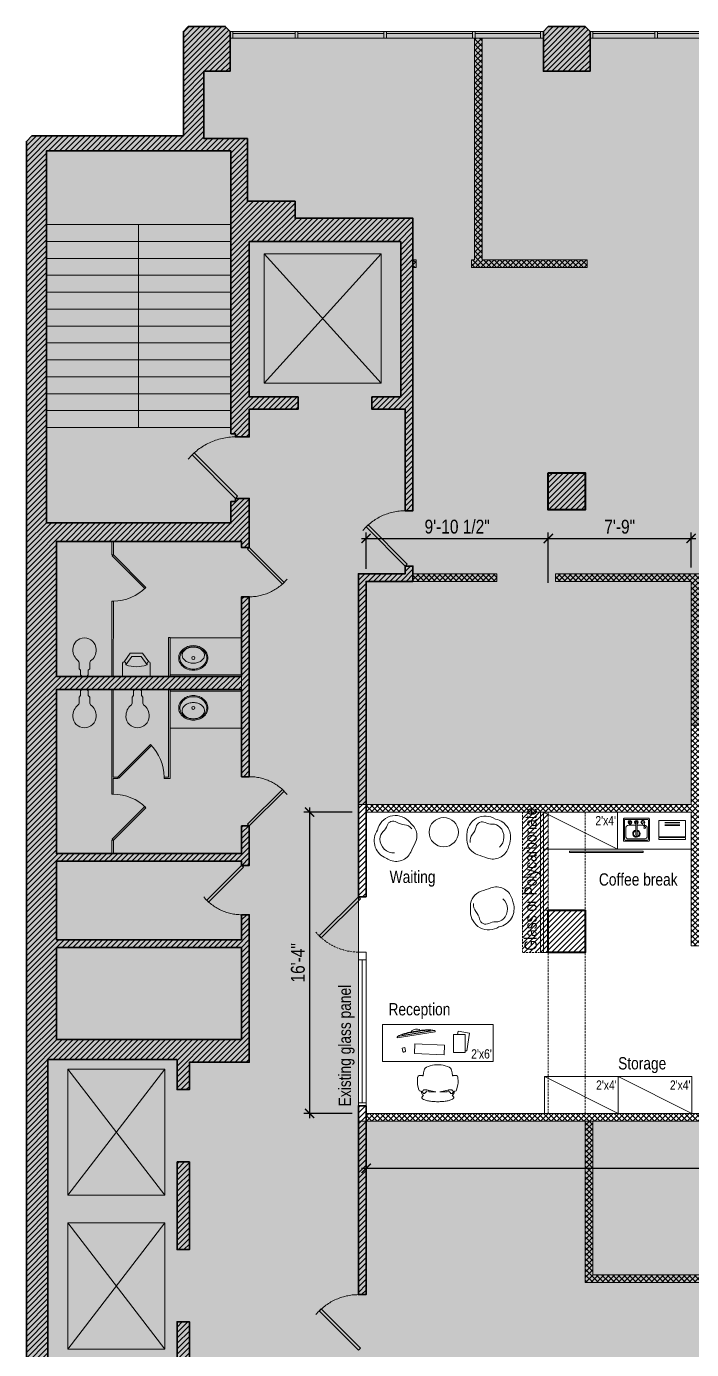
# Model space of a CAD drawing. Header units: inches. Extents: x 2034 to 6496, y 527 to 1995.
# Drawn here: x 2034 to 2467, y 1135 to 1995 of the extents above; entities that cross this region are included whole.
import ezdxf

# ---------------------------------------------------------------- set-up
doc = ezdxf.new("R2010")
doc.units = ezdxf.units.IN
doc.header["$LTSCALE"] = 5
doc.header["$MEASUREMENT"] = 0
doc.linetypes.add('HIDDEN', pattern=[0.375, 0.25, -0.125])
doc.layers.get('0').update_dxf_attribs({"linetype": 'CONTINUOUS', "lineweight": 5})
doc.layers.get('DEFPOINTS').update_dxf_attribs({"linetype": 'CONTINUOUS', "lineweight": 5})
for name, color, linetype, lineweight in [('Annotations', 8, 'CONTINUOUS', 5), ('Appliances', 140, 'CONTINUOUS', 9), ('Drywalls', 7, 'CONTINUOUS', 20), ('Framing', 142, 'CONTINUOUS', 13), ('Hatches', 8, 'CONTINUOUS', 5), ('Projections', 157, 'HIDDEN', 5), ('Structure', 7, 'CONTINUOUS', 40), ('Viewed', 156, 'CONTINUOUS', 9), ('Walls', 7, 'CONTINUOUS', 35)]:
    doc.layers.add(name, color=color, linetype=linetype, lineweight=lineweight)
doc.layers.add('Demolished', color=7, linetype='HIDDEN', lineweight=5, true_color=0xfa0000)
doc.layers.add('Zones', color=7, linetype='CONTINUOUS', lineweight=5, true_color=0xe3e3e3, transparency=0.7)
doc.styles.get("Standard").update_dxf_attribs({"font": 'arial.ttf', "width": 0.8})
doc.dimstyles.new('ARCH', dxfattribs={"dimscale": 96, "dimtxt": 0.09375, "dimasz": 0.0625, "dimexe": 0.04, "dimexo": 0.09375, "dimgap": 0.03125, "dimtad": 1, "dimdec": 5, "dimrnd": 0.0625, "dimzin": 3, "dimdsep": 46, "dimlunit": 4, "dimtxsty": 'Standard', "dimblk": 'OBLIQUE', "dimblk1": 'ARCHTICK', "dimblk2": 'ARCHTICK', "dimsah": 1, "dimcen": 0.03125, "dimdle": 0.03125, "dimclrd": 256, "dimclre": 256, "dimclrt": 256, "dimazin": 0, "dimtfac": 1, "dimtmove": 2, "dimatfit": 3, "dimldrblk": 'ARO14', "dimfxl": 0.3, "dimfxlon": 1, "dimfrac": 2, "dimarcsym": 0})

# ---------------------------------------------------------------- blocks, each defined once
blk = doc.blocks.new('DR1H45')
at = {"color": 0, "linetype": 'ByBlock', "lineweight": -2}
for p, q in [((-0.5, 0), (0.207, 0.707)), ((-0.465, -0.035), (0.242, 0.672)), ((0.207, 0.707), (0.242, 0.672)), ((-0.5, 0), (-0.465, -0.035))]:
    blk.add_line(p, q, dxfattribs=at)
at = {"layer": 'Projections'}
blk.add_arc((-0.5, 0), 1, 0, 50.1944, dxfattribs=at)
blk = doc.blocks.new('_ArchTick')
at = {"const_width": 0.15}
blk.add_lwpolyline([(-0.5, -0.5), (0.5, 0.5)], dxfattribs=at)
blk = doc.blocks.new('*D27')
at = {"layer": 'Annotations', "lineweight": -2, "transparency": 16777216}
for p, q in [((2252.44, 1662.41), (2376.94, 1662.41)), ((2255.44, 1642.61), (2255.44, 1666.25)), ((2373.94, 1633.61), (2373.94, 1666.25))]:
    blk.add_line(p, q, dxfattribs=at)
at = {"layer": 'DEFPOINTS', "color": 0, "transparency": 16777216}
for p in [(2373.94, 1662.41), (2255.44, 1633.61), (2373.94, 1484.41)]:
    blk.add_point(p, dxfattribs=at)
at = {"layer": 'Annotations', "lineweight": -2, "transparency": 16777216, "xscale": 6, "yscale": 6, "zscale": 6, "rotation": 180}
blk.add_blockref('_ArchTick', (2255.44, 1662.41), dxfattribs=at)
at = {"layer": 'Annotations', "lineweight": -2, "transparency": 16777216, "xscale": 6, "yscale": 6, "zscale": 6}
blk.add_blockref('_ArchTick', (2373.94, 1662.41), dxfattribs=at)
at = {"layer": 'Annotations', "transparency": 16777216, "insert": (2314.69, 1670.06), "char_height": 9, "attachment_point": 5}
blk.add_mtext('9\'-10 1/2"', dxfattribs=at)
blk = doc.blocks.new('_Oblique')
at = {"lineweight": -2}
blk.add_line((-0.5, -0.5), (0.5, 0.5), dxfattribs=at)
blk = doc.blocks.new('ARO14')
blk.add_line((0, 0), (-1.02, 0))
at = {"const_width": 0.0625}
blk.add_lwpolyline([(-0.77, 0.47), (0, 0), (-0.77, -0.47)], dxfattribs=at)
blk = doc.blocks.new('*D29')
at = {"layer": 'Annotations', "lineweight": -2, "transparency": 16777216}
for p, q in [((2246.44, 1484.41), (2214.82, 1484.41)), ((2218.66, 1487.41), (2218.66, 1285.41)), ((2246.44, 1288.41), (2214.82, 1288.41))]:
    blk.add_line(p, q, dxfattribs=at)
at = {"layer": 'DEFPOINTS', "color": 0, "transparency": 16777216}
for p in [(2255.44, 1484.41), (2218.66, 1288.41), (2255.44, 1288.41)]:
    blk.add_point(p, dxfattribs=at)
at = {"layer": 'Annotations', "lineweight": -2, "transparency": 16777216, "xscale": 6, "yscale": 6, "zscale": 6}
for p, rotation in [((2218.66, 1484.41), 90), ((2218.66, 1288.41), 270)]:
    blk.add_blockref('_ArchTick', p, dxfattribs=dict(at, rotation=rotation))
at = {"layer": 'Annotations', "transparency": 16777216, "insert": (2211.06, 1386.41), "char_height": 9, "attachment_point": 5, "rotation": 90}
blk.add_mtext('16\'-4"', dxfattribs=at)
blk = doc.blocks.new('*D34')
at = {"layer": 'Annotations', "lineweight": -2, "transparency": 16777216}
for p, q in [((2255.44, 1279.41), (2255.44, 1248.95)), ((2857.44, 1279.41), (2857.44, 1248.95)), ((2252.44, 1252.79), (2860.44, 1252.79))]:
    blk.add_line(p, q, dxfattribs=at)
at = {"layer": 'DEFPOINTS', "color": 0, "transparency": 16777216}
for p in [(2255.44, 1288.41), (2857.44, 1288.41), (2857.44, 1252.79)]:
    blk.add_point(p, dxfattribs=at)
at = {"layer": 'Annotations', "lineweight": -2, "transparency": 16777216, "xscale": 6, "yscale": 6, "zscale": 6, "rotation": 180}
blk.add_blockref('_ArchTick', (2255.44, 1252.79), dxfattribs=at)
at = {"layer": 'Annotations', "lineweight": -2, "transparency": 16777216, "xscale": 6, "yscale": 6, "zscale": 6}
blk.add_blockref('_ArchTick', (2857.44, 1252.79), dxfattribs=at)
at = {"layer": 'Annotations', "transparency": 16777216, "insert": (2564.5, 1260.39), "char_height": 9, "attachment_point": 5}
blk.add_mtext('50\'-2"', dxfattribs=at)
blk = doc.blocks.new('storage')
blk.add_line((0, 24), (48, 0))
blk.add_lwpolyline([(0, 0), (0, 24), (48, 24), (48, 0)], close=True)
at = {"layer": 'Annotations', "insert": (33.68, 21.49), "char_height": 6, "width": 60.9989, "attachment_point": 1}
blk.add_mtext("{2'x4'}", dxfattribs=at)
blk = doc.blocks.new('sink')
at = {"color": 0, "linetype": 'ByBlock', "lineweight": -2}
for p, q in [((-8, 0), (8, 0)), ((-8.5, -14.43), (-8.5, -0.5)), ((-7.75, -13.68), (-7.75, -1.25)), ((-7.25, -0.75), (7.25, -0.75)), ((-7, -11.43), (-7, -6.5)), ((-4.4, -4.5), (-0.35, -4.5)), ((-0.35, -2.56), (-0.35, -11.04)), ((0.4, -2.56), (0.4, -11.04)), ((0.4, -4.5), (5, -4.5)), ((3.78, -2.56), (3.78, -4.03)), ((3.78, -3.53), (4.65, -3.53)), ((3.78, -4.03), (4.65, -4.03)), ((3.95, -2.21), (3.95, -2.03)), ((3.95, -2.03), (4.48, -2.03)), ((4.4, -4.5), (4.53, -4.5)), ((4.48, -2.03), (4.48, -2.22)), ((4.65, -2.56), (4.65, -4.03)), ((7, -6.5), (7, -11.43)), ((7.75, -1.25), (7.75, -13.68)), ((8.5, -0.5), (8.5, -14.43)), ((8.01, -14.93), (-8.01, -14.93)), ((7.26, -14.18), (-7.26, -14.18)), ((5.01, -13.43), (-5.01, -13.43))]:
    blk.add_line(p, q, dxfattribs=at)
blk.add_circle((-5.41, -6.13), 0.562, dxfattribs=at)
for centre, radius, start, end in [((-8, -0.5), 0.5, 90, 180), ((-7.25, -1.25), 0.5, 90, 180), ((-5, -6.5), 2, 95.60748, 180), ((-6.66, -4.63), 1.44, 318, 357), ((-4.16, -2.56), 1.25, 274.04912, 180), ((-4.16, -2.56), 1.25, 180, 229.30036), ((-4.16, -2.56), 0.875, 285.19141, 180), ((-4.16, -2.56), 0.875, 180, 218.23153), ((-3.53, -5.75), 1.44, 144, 183), ((-9.66, -1.63), 6, 332, 349), ((0.03, -10), 2.38, 99.08469, 180), ((0.03, -10), 2.38, 180, 80.91525), ((0.03, -10), 1.88, 101.53692, 180), ((0.03, -10), 1.88, 180, 78.463), ((0.03, -2.56), 1.19, 289, 180), ((0.03, -2.56), 1.19, 180, 252), ((0.03, -2.56), 0.562, 0, 180), ((0.03, -2.56), 0.562, 180, 229), ((0.03, -2.56), 0.562, 180, 180.0000027777752), ((0.03, -2.56), 0.375, 0, 180), ((0.03, -2.56), 0.375, 180, 180.0000027777867), ((0.03, -2.56), 0.562, 312, 0), ((4.22, -2.56), 1.19, 291.61896, 180), ((4.22, -2.56), 1.19, 180, 248.38179), ((4.22, -2.56), 0.688, 309.52143, 180), ((4.22, -2.56), 0.688, 180, 230.47887), ((4.22, -2.56), 0.438, 126.7879, 180.13712), ((4.22, -2.56), 0.438, 0.00302, 52.51326), ((5, -6.5), 2, 0, 90), ((7.25, -1.25), 0.5, 0, 90), ((8, -0.5), 0.5, 0, 90), ((-8, -14.43), 0.5, 180, 270), ((-7.25, -13.68), 0.5, 180, 270), ((-5, -11.43), 2, 180, 270.41435), ((0.03, -10.25), 0.875, 244.62323, 295.37592), ((5, -11.43), 2, 270.41435, 0), ((7.25, -13.68), 0.5, 270, 0), ((8, -14.43), 0.5, 270, 0)]:
    blk.add_arc(centre, radius, start, end, dxfattribs=at)
for centre, major_axis, ratio, start_param, end_param in [((0.83, -5.83), (0, -7.24), 0.84608, 4.223697, 4.555309), ((-11.05, -1.55), (7.58, 0), 0.813102, -0.575959, -0.488692)]:
    blk.add_ellipse(centre, major_axis=major_axis, ratio=ratio, start_param=start_param, end_param=end_param, dxfattribs=at)
blk = doc.blocks.new('herman miller')
at = {"color": 0, "linetype": 'ByBlock', "lineweight": -2}
for p, q in [((2066, 3309), (2035, 3333)), ((2071, 3322), (2066, 3309)), ((2101, 3339), (2071, 3322)), ((2090, 3296), (2092, 3309)), ((2092, 3289), (2090, 3296)), ((2092, 3309), (2113, 3327)), ((2111, 3275), (2092, 3289)), ((2113, 3343), (2101, 3339)), ((2129, 3346), (2113, 3343)), ((2113, 3327), (2129, 3329)), ((2130, 3358), (2129, 3346)), ((2242, 3404), (2149, 3382)), ((2154, 3304), (2151, 3291)), ((2151, 3291), (2151, 3288)), ((2151, 3288), (2154, 3267)), ((2363, 3404), (2285, 3408)), ((2433, 3309), (2384, 3314)), ((2387, 3326), (2387, 3379)), ((2475, 3300), (2433, 3309)), ((2493, 3293), (2475, 3300)), ((2510, 3279), (2493, 3293)), ((2526, 3257), (2510, 3279)), ((2120, 3264), (2111, 3275)), ((2121, 3251), (2120, 3264)), ((2155, 3248), (2121, 3251)), ((2121, 3223), (2147, 3224)), ((2122, 3104), (2121, 3223)), ((2129, 3157), (2122, 3104)), ((2130, 3166), (2129, 3157)), ((2147, 3224), (2130, 3166)), ((2154, 3267), (2155, 3254)), ((2155, 3254), (2155, 3248)), ((2540, 3229), (2526, 3257)), ((2551, 3195), (2540, 3229)), ((2560, 3157), (2551, 3195)), ((2564, 3125), (2560, 3157)), ((2090, 2846), (2092, 2853)), ((2092, 2833), (2090, 2846)), ((2092, 2853), (2111, 2868)), ((2111, 2868), (2120, 2878)), ((2120, 2878), (2121, 2891)), ((2121, 2920), (2122, 3038)), ((2147, 2918), (2121, 2920)), ((2121, 2891), (2155, 2895)), ((2122, 3038), (2129, 2985)), ((2129, 2985), (2130, 2976)), ((2130, 2976), (2147, 2918)), ((2154, 2875), (2151, 2854)), ((2151, 2854), (2151, 2851)), ((2151, 2851), (2154, 2838)), ((2155, 2888), (2154, 2875)), ((2155, 2895), (2155, 2888)), ((2433, 2833), (2475, 2843)), ((2475, 2843), (2493, 2849)), ((2493, 2849), (2510, 2863)), ((2510, 2863), (2526, 2885)), ((2526, 2885), (2540, 2913)), ((2540, 2913), (2551, 2947)), ((2551, 2947), (2560, 2985)), ((2560, 2985), (2564, 3017)), ((2035, 2810), (2066, 2833)), ((2066, 2833), (2071, 2820)), ((2071, 2820), (2101, 2803)), ((2113, 2816), (2092, 2833)), ((2101, 2803), (2113, 2800)), ((2129, 2813), (2113, 2816)), ((2113, 2800), (2129, 2796)), ((2129, 2796), (2130, 2784)), ((2149, 2760), (2242, 2738)), ((2285, 2734), (2363, 2738)), ((2384, 2828), (2433, 2833)), ((2387, 2764), (2387, 2816))]:
    blk.add_line(p, q, dxfattribs=at)
for centre, radius, start, end in [((2028, 3323), 11.4, 52.4809, 89.3775), ((2154, 3330), 25.4, 181.636, 262.725), ((2155, 3357), 25.4, 103.3925, 178.698), ((2154, 3330), 25.4, 262.725, 269.798), ((2277, 3256), 152, 87.0643, 103.3925), ((2362, 3379), 25.4, 0, 87.0643), ((2362, 3326), 25.4, 332.4862, 0), ((2135, 3071), 432, 352.8004, 7.1996), ((2028, 2819), 11.4, 270.6225, 307.5191), ((2154, 2812), 25.4, 97.275, 178.364), ((2155, 2785), 25.4, 181.302, 256.6075), ((2154, 2812), 25.4, 90.202, 97.275), ((2277, 2886), 152, 256.6075, 272.9357), ((2362, 2764), 25.4, 272.9357, 0), ((2362, 2816), 25.4, 0, 27.5138)]:
    blk.add_arc(centre, radius, start, end, dxfattribs=at)
blk.add_open_spline([(2028, 3335), (2025, 3335), (2017, 3333), (2006, 3323), (1996, 3307), (1986, 3285), (1977, 3258), (1970, 3227), (1964, 3191), (1958, 3140), (1956, 3085), (1957, 3030), (1961, 2976), (1969, 2913), (1986, 2854), (2002, 2822), (2017, 2810), (2025, 2807), (2028, 2807)], degree=3, knots=[0, 0, 0, 0, 0.05, 0.1, 0.15, 0.2, 0.25, 0.3, 0.35, 0.4, 0.5, 0.55, 0.6, 0.7, 0.8, 0.9, 0.95, 1, 1, 1, 1], dxfattribs=at)
blk = doc.blocks.new('monitor')
at = {"color": 0, "linetype": 'ByBlock', "lineweight": -2}
for p, q in [((-12.52, 0.6), (-12.52, 0)), ((-12.52, 0.6), (-12.52, 0)), ((-12.22, 0.6), (-12.52, 0.6)), ((-12.52, 0), (12.52, 0)), ((-12.22, 0.95), (12.22, 0.95)), ((-12.22, 0.95), (-12.22, 0.6)), ((-9.24, 1.1), (-9.24, 1.45)), ((-9.24, 1.1), (-9.24, 1.45)), ((-9.24, 1.1), (9.24, 1.1)), ((-2.68, 3.17), (-2.68, 2.38)), ((-2.68, 2.38), (2.68, 2.38)), ((-2.68, 2.09), (2.68, 2.09)), ((2.68, 3.17), (2.68, 2.38)), ((9.24, 1.1), (9.24, 1.45)), ((12.22, 0.95), (12.22, 0.6)), ((12.22, 0.6), (12.52, 0.6)), ((12.52, 0.6), (12.52, 0))]:
    blk.add_line(p, q, dxfattribs=at)
for centre, radius, start, end in [((-3.23, -26.48), 28.87, 88.91811, 108.14343), ((-3.23, -26.48), 28.58, 88.91811, 102.14321), ((0, -3.88), 7.54, 69.17042, 110.82958), ((3.23, -26.48), 28.87, 71.85657, 91.08189), ((3.23, -26.48), 28.58, 77.85679, 91.08189)]:
    blk.add_arc(centre, radius, start, end, dxfattribs=at)
blk = doc.blocks.new('office single')
at = {"color": 0, "linetype": 'ByBlock', "lineweight": -2}
for points in [[(0, 0), (0, 24), (72, 24), (72, 0)], [(53.78, 18.15), (46.2, 18.15), (46.2, 6.36), (53.78, 6.36)]]:
    blk.add_lwpolyline(points, close=True, dxfattribs=at)
at = {"color": 0, "linetype": 'ByBlock', "lineweight": -2, "flags": 128}
blk.add_lwpolyline([(13.22, 17.48), (12.78, 15.28), (14.43, 14.94), (14.87, 17.14, 0.414214), (14.51, 17.68), (13.76, 17.84, 0.414214)], format="xyb", close=True, dxfattribs=at)
blk.add_lwpolyline([(40.04, 19.76), (40.33, 13.32), (20.99, 12.46), (20.71, 18.9)], close=True, dxfattribs=at)
at = {"color": 0, "linetype": 'ByBlock', "lineweight": -2}
blk.add_lwpolyline([(48.86, 6.36), (49.2, 4.3), (56.68, 5.55), (54.75, 17.17), (53.78, 17.01)], dxfattribs=at)
at = {"color": 0, "linetype": 'ByBlock', "lineweight": -2, "xscale": 0.03937007874015748, "yscale": 0.03937007874015748, "zscale": 0.03937007874015748, "rotation": 270}
blk.add_blockref('herman miller', (-84.95, 127.19), dxfattribs=at)
at = {"color": 0, "linetype": 'ByBlock', "lineweight": -2, "rotation": 170.8111639226411}
blk.add_blockref('monitor', (21.97, 6.69), dxfattribs=at)
at = {"layer": 'Annotations', "extrusion": (0, 0, -1), "insert": (57.7, 16.07), "char_height": 6, "width": 60.9989, "attachment_point": 1, "text_direction": (1, 0, 0)}
blk.add_mtext("{2'x6'}", dxfattribs=at)
blk = doc.blocks.new('opouf')
at = {"color": 0, "linetype": 'ByBlock', "lineweight": -2}
for points in [[(-13.24, -1.97), (-13.24, 1.53, -0.325424), (-6.17, 11.24, 0.010362), (0.08, 13.4, -0.41691), (13.58, 7.11, -0.030344), (14.6, 3.6, -0.031623)], [(7.88, 6.37, -0.425867), (8.26, -6.77, -0.211513), (3.29, -8.74, 0.12818), (-1.32, -9.74, -0.489828), (-7.23, -6.96, 0.118833), (-9.63, -2.06, -0.210657), (-11.12, 3.18)]]:
    blk.add_lwpolyline(points, format="xyb", dxfattribs=at)
for centre, start, end in [((3.26, -0.16), 279.99557, 18.33691), ((-1.28, -1.97), 180, 303.60725)]:
    blk.add_arc(centre, 11.95, start, end, dxfattribs=at)
blk = doc.blocks.new('*D52')
at = {"layer": 'Annotations', "lineweight": -2, "transparency": 16777216}
for p, q in [((2370.94, 1662.41), (2469.94, 1662.41)), ((2373.94, 1633.61), (2373.94, 1666.25)), ((2466.94, 1643.46), (2466.94, 1666.25))]:
    blk.add_line(p, q, dxfattribs=at)
at = {"layer": 'DEFPOINTS', "color": 0, "transparency": 16777216}
for p in [(2466.94, 1662.41), (2466.94, 1634.46), (2373.94, 1484.41)]:
    blk.add_point(p, dxfattribs=at)
at = {"layer": 'Annotations', "lineweight": -2, "transparency": 16777216, "xscale": 6, "yscale": 6, "zscale": 6, "rotation": 180}
blk.add_blockref('_ArchTick', (2373.94, 1662.41), dxfattribs=at)
at = {"layer": 'Annotations', "lineweight": -2, "transparency": 16777216, "xscale": 6, "yscale": 6, "zscale": 6}
blk.add_blockref('_ArchTick', (2466.94, 1662.41), dxfattribs=at)
at = {"layer": 'Annotations', "transparency": 16777216, "insert": (2420.44, 1670), "char_height": 9, "attachment_point": 5}
blk.add_mtext('7\'-9"', dxfattribs=at)

msp = doc.modelspace()

# ---------------------------------------------------------------- hatches: boundary and pattern name
at = {"layer": 'Demolished'}
h = msp.add_hatch(dxfattribs=at)
h.set_pattern_fill('ANSI31', color=256, scale=20, style=0)
h.paths.add_polyline_path([(2373.943411, 1393.100537), (2373.943411, 1484.407518), (2357.156641, 1484.407518), (2357.156641, 1393.100537)])
at = {"layer": 'Hatches'}
h = msp.add_hatch(dxfattribs=at)
h.set_pattern_fill('ANSI31', color=256, scale=20, style=0)
h.paths.add_polyline_path([(2051.443411, 776.975537), (2051.443411, 847.100537), (2069.76143, 847.100537), (2069.76143, 872.964498), (2179.443411, 872.964498), (2179.443411, 1026.714498), (2209.943411, 1026.714498), (2209.943411, 1031.714498), (2179.443411, 1031.714498), (2179.443411, 1068.964498), (2170.443411, 1068.964498), (2170.443411, 1066.964498), (2167.443411, 1066.964498), (2167.443411, 886.214498), (2047.443411, 886.214498), (2047.443411, 1117.214498), (2167.443411, 1117.214498), (2167.443411, 1110.964498), (2170.443411, 1110.964498), (2170.443411, 1108.964498), (2179.443411, 1108.964498), (2179.443411, 1126.464498), (2140.443411, 1126.464498), (2140.443411, 1152.964498), (2132.443411, 1152.964498), (2132.443411, 1128.964498), (2048.443411, 1128.964498), (2048.443411, 1323.464498), (2132.443411, 1323.464498), (2132.443411, 1303.964498), (2140.443411, 1303.964498), (2140.443411, 1321.714498), (2179.443411, 1321.714498), (2179.443411, 1417.714498), (2174.443411, 1417.714498), (2174.443411, 1401.464498), (2053.943411, 1401.464498), (2053.943411, 1452.464498), (2174.443411, 1452.464498), (2174.443411, 1449.714498), (2179.443411, 1449.714498), (2179.443411, 1475.464498), (2174.443411, 1475.464498), (2174.443411, 1457.464498), (2053.943411, 1457.464498), (2053.943411, 1564.214498), (2174.443411, 1564.214498), (2174.443411, 1507.464498), (2179.443411, 1507.464498), (2179.443411, 1624.464498), (2174.443411, 1624.464498), (2174.443411, 1572.714498), (2053.943411, 1572.714498), (2053.943411, 1660.464498), (2174.443411, 1660.464498), (2174.443411, 1656.464498), (2179.443411, 1656.464498), (2179.443411, 1688.464498), (2170.443411, 1688.464498), (2170.443411, 1686.464498), (2167.443411, 1686.464498), (2167.443411, 1672.464498), (2047.443411, 1672.464498), (2047.443411, 1914.464498), (2167.443411, 1914.464498), (2167.443411, 1730.464498), (2170.443411, 1730.464498), (2170.443411, 1728.464498), (2179.443411, 1728.464498), (2179.443411, 1746.464498), (2211.193411, 1746.464498), (2211.193411, 1754.464498), (2179.443411, 1754.464498), (2179.443411, 1855.464498), (2277.943411, 1855.464498), (2277.943411, 1754.464498), (2259.193411, 1754.464498), (2259.193411, 1746.464498), (2280.943411, 1746.464498), (2280.943411, 1680.464498), (2285.943411, 1680.464498), (2285.943411, 1746.464498), (2285.943411, 1870.714498), (2209.193411, 1870.714498), (2209.193411, 1881.714498), (2178.193411, 1881.714498), (2178.193411, 1922.464498), (2149.943411, 1922.464498), (2149.943411, 1966.214498), (2166.943411, 1966.214498), (2166.943411, 1992.214498), (2163.76143, 1995.396479), (2139.76143, 1995.396479), (2136.57945, 1992.214498), (2136.57945, 1924.214498), (2037.975896, 1924.214498), (2034.440363, 1920.678964), (2034.440363, 600.701042), (2037.622343, 597.519062), (2061.622343, 597.519062), (2064.804324, 600.701042), (2064.804324, 634.304596), (2051.443411, 634.304596), (2051.443411, 771.975537)])
h.paths.add_polyline_path([(2053.943411, 1396.464498), (2174.443411, 1396.464498), (2174.443411, 1336.464498), (2053.943411, 1336.464498)], flags=16)
h = msp.add_hatch(dxfattribs=at)
h.set_pattern_fill('ANSI31', color=256, scale=20, style=0)
h.paths.add_polyline_path([(2373.943411, 1995.396479), (2370.76143, 1992.214498), (2370.76143, 1966.214498), (2401.125391, 1966.214498), (2401.125391, 1992.214498), (2397.943411, 1995.396479)])
h = msp.add_hatch(dxfattribs=at)
h.set_pattern_fill('ANSI37', color=256, scale=20, style=0)
h.paths.add_polyline_path([(2330.943411, 1987.714498), (2330.943411, 1843.714498), (2399.23294, 1843.714498), (2399.23294, 1838.714498), (2323.943411, 1838.714498), (2323.943411, 1843.714498), (2325.943411, 1843.714498), (2325.943411, 1987.714498)])
h = msp.add_hatch(dxfattribs=at)
h.set_pattern_fill('ANSI37', color=256, scale=20, style=0)
h.paths.add_polyline_path([(2285.943411, 1843.714498), (2287.943411, 1843.714498), (2287.943411, 1838.714498), (2285.943411, 1838.714498)])
h = msp.add_hatch(dxfattribs=at)
h.set_pattern_fill('ANSI37', color=256, scale=20, style=0)
h.paths.add_polyline_path([(2629.943411, 1681.100537), (2629.943411, 1633.907518), (2707.943411, 1633.907518), (2707.943411, 1704.254028), (2711.943411, 1704.254028), (2711.943411, 1633.907518), (2857.443411, 1633.907518), (2857.443411, 1628.907518), (2629.943411, 1628.907518), (2629.943411, 1535.907518), (2558.937891, 1535.907518), (2471.943411, 1535.907518), (2471.943411, 1402.407518), (2475.943411, 1402.407518), (2475.943411, 1397.407518), (2466.943411, 1397.407518), (2466.943411, 1484.407518), (2255.443411, 1484.407518), (2255.443411, 1489.407518), (2466.943411, 1489.407518), (2466.943411, 1634.464498), (2378.625391, 1634.464498), (2378.625391, 1639.464498), (2563.943411, 1639.464498), (2563.943411, 1634.464498), (2471.943411, 1634.464498), (2471.943411, 1540.907518), (2624.943411, 1540.907518), (2624.943411, 1634.464498), (2599.943411, 1634.464498), (2599.943411, 1642.464498), (2604.943411, 1642.464498), (2604.943411, 1639.464498), (2626.943411, 1639.464498), (2626.943411, 1677.464498), (2604.943411, 1677.464498), (2604.943411, 1674.464498), (2599.943411, 1674.464498), (2599.943411, 1705.100537), (2605.943411, 1705.100537), (2605.943411, 1681.100537)])
h.paths.add_polyline_path([(2285.943411, 1639.464498), (2340.443411, 1639.464498), (2340.443411, 1634.464498), (2285.943411, 1634.464498)], flags=16)
h.paths.add_polyline_path([(2558.307372, 1397.407518), (2557.943411, 1397.407518), (2557.943411, 1402.407518), (2558.307372, 1402.407518)], flags=16)
h = msp.add_hatch(dxfattribs=at)
h.set_pattern_fill('ANSI31', color=256, scale=20, style=0)
h.paths.add_polyline_path([(2373.943411, 1705.100537), (2397.943411, 1705.100537), (2397.943411, 1681.100537), (2373.943411, 1681.100537)])
h = msp.add_hatch(dxfattribs=at)
h.set_pattern_fill('ANSI31', color=256, scale=20, style=0)
h.paths.add_polyline_path([(2255.443411, 1429.407518), (2255.443411, 1493.407518), (2255.443411, 1634.464498), (2285.943411, 1634.464498), (2285.943411, 1644.464498), (2280.943411, 1644.464498), (2280.943411, 1639.464498), (2250.443411, 1639.464498), (2250.443411, 1429.407518)])
h = msp.add_hatch(dxfattribs=at)
h.set_pattern_fill('ANSI31', color=256, scale=20, style=0)
h.paths.add_polyline_path([(2373.943411, 1420.600537), (2397.943411, 1420.600537), (2397.943411, 1393.100537), (2373.943411, 1393.100537)])
h = msp.add_hatch(dxfattribs=at)
h.set_pattern_fill('ANSI31', color=256, scale=20, style=0)
edge = h.paths.add_edge_path()
edge.add_line((2255.443411, 1283.407518), (2255.443411, 1293.407518))
edge.add_line((2255.443411, 1293.407518), (2250.443411, 1293.407518))
edge.add_line((2250.443411, 1293.407518), (2250.443411, 1170.600537))
edge.add_line((2250.443411, 1170.600537), (2255.443411, 1170.600537))
edge.add_line((2255.443411, 1170.600537), (2255.443411, 1287.407518))
h = msp.add_hatch(dxfattribs=at)
h.set_pattern_fill('ANSI37', color=256, scale=20, style=0)
h.paths.add_polyline_path([(2255.443411, 1288.407518), (2683.943411, 1288.407518), (2857.443411, 1288.407518), (2857.443411, 1283.407518), (2688.943411, 1283.407518), (2688.943411, 1223.407518), (2683.943411, 1223.407518), (2683.943411, 1283.407518), (2545.943411, 1283.407518), (2545.943411, 1183.407518), (2559.943411, 1183.407518), (2559.943411, 1178.407518), (2526.943411, 1178.407518), (2526.943411, 1183.407518), (2540.943411, 1183.407518), (2540.943411, 1283.407518), (2402.943411, 1283.407518), (2402.943411, 1183.407518), (2490.943411, 1183.407518), (2490.943411, 1178.407518), (2397.943411, 1178.407518), (2397.943411, 1283.407518), (2255.443411, 1283.407518)])
h = msp.add_hatch(dxfattribs=at)
h.set_pattern_fill('ANSI31', color=256, scale=20, style=0)
h.paths.add_polyline_path([(2132.443411, 1256.964498), (2140.443411, 1256.964498), (2140.443411, 1199.964498), (2132.443411, 1199.964498)])
at = {"layer": 'Zones'}
msp.add_hatch(color=256, dxfattribs=at).paths.add_polyline_path([(2034.440363, 1920.678964), (2037.975896, 1924.214498), (2136.57945, 1924.214498), (2136.57945, 1992.214498), (2139.76143, 1995.396479), (2163.76143, 1995.396479), (2166.943411, 1992.214498), (2370.76143, 1992.214498), (2373.943411, 1995.396479), (2397.943411, 1995.396479), (2401.125391, 1992.214498), (2602.76143, 1992.214498), (2605.943411, 1995.396479), (2629.943411, 1995.396479), (2633.125391, 1992.214498), (2834.76143, 1992.214498), (2837.943411, 1995.396479), (2861.943411, 1995.396479), (2865.125391, 1992.214498), (2865.125391, 1926.714498), (2861.943411, 1923.532518), (2861.943411, 1708.282518), (2865.125391, 1705.100537), (2865.125391, 1681.100537), (2861.943411, 1677.918557), (2861.943411, 1633.907518), (2624.943411, 1633.907518), (2624.943411, 1540.907518), (2466.943411, 1540.907518), (2466.943411, 1489.407518), (2250.443411, 1489.407518), (2250.443411, 1283.407518), (2861.943411, 1283.407518), (2861.943411, 1132.282518), (2865.125391, 1129.100537), (2865.125391, 1105.100537), (2861.943411, 1101.918557), (2861.943411, 844.282518), (2865.125391, 841.100537), (2865.125391, 817.100537), (2861.943411, 813.918557), (2861.943411, 529.986576), (2633.125391, 529.986576), (2629.943411, 526.804596), (2605.943411, 526.804596), (2602.76143, 529.986576), (2401.125391, 529.986576), (2397.943411, 526.804596), (2373.943411, 526.804596), (2370.76143, 529.986576), (2166.943411, 529.986576), (2163.76143, 526.804596), (2139.76143, 526.804596), (2136.57945, 529.986576), (2136.57945, 597.872615), (2127.505911, 597.872615), (2124.32393, 601.054596), (2064.804324, 601.054596), (2061.622343, 597.519062), (2037.622343, 597.519062), (2034.440363, 600.701042)])

# ---------------------------------------------------------------- linework, layer by layer
at = {"layer": 'Appliances'}
for p, q in [((2120.99791, 1572.714498), (2120.99791, 1572.714498)), ((2120.99791, 1572.714498), (2120.99791, 1572.714498)), ((2120.99791, 1572.714498), (2120.99791, 1572.714498)), ((2120.99791, 1572.714498), (2120.99791, 1572.714498)), ((2120.99791, 1572.714498), (2120.99791, 1572.714498)), ((2121.693411, 1564.214498), (2121.693411, 1564.214498)), ((2121.693411, 1564.214498), (2121.693411, 1564.214498)), ((2121.693411, 1564.214498), (2121.693411, 1564.214498)), ((2121.693411, 1564.214498), (2121.693411, 1564.214498)), ((2121.693411, 1564.214498), (2121.693411, 1564.214498))]:
    msp.add_line(p, q, dxfattribs=at)
for points in [[(2068.19341, 1582.714498, -0.2409608136), (2064.693411, 1590.214498, -1), (2079.693411, 1590.214498, -0.2596783607), (2076.193411, 1582.714498, 0.2360679759), (2075.693411, 1581.714498), (2075.693411, 1577.714498), (2074.693411, 1576.714498), (2074.693411, 1573.714498), (2073.693411, 1572.714498), (2070.693411, 1572.714498), (2069.693411, 1573.714498), (2069.693411, 1576.714498), (2068.693411, 1577.714498), (2068.693411, 1581.714498, 0.2360679759), (2068.193411, 1582.714498)], [(2068.19341, 1554.214499, 0.2409608136), (2064.693411, 1546.714498, 1), (2079.693411, 1546.714498, 0.2596783607), (2076.193411, 1554.214498, -0.2360679759), (2075.693411, 1555.214498), (2075.693411, 1559.214498), (2074.693411, 1560.214498), (2074.693411, 1563.214498), (2073.693411, 1564.214498), (2070.693411, 1564.214498), (2069.693411, 1563.214498), (2069.693411, 1560.214498), (2068.693411, 1559.214498), (2068.693411, 1555.214498, -0.2360679759), (2068.193411, 1554.214498)], [(2102.69341, 1554.214499, 0.2409608136), (2099.193411, 1546.714498, 1), (2114.193411, 1546.714498, 0.2596783607), (2110.693411, 1554.214498, -0.2360679759), (2110.193411, 1555.214498), (2110.193411, 1559.214498), (2109.193411, 1560.214498), (2109.193411, 1563.214498), (2108.193411, 1564.214498), (2105.193411, 1564.214498), (2104.193411, 1563.214498), (2104.193411, 1560.214498), (2103.193411, 1559.214498), (2103.193411, 1555.214498, -0.2360679759), (2102.693411, 1554.214498)]]:
    msp.add_lwpolyline(points, format="xyb", dxfattribs=at)
at = {"layer": 'Appliances', "elevation": 34}
for points in [[(2143.017294, 1576.714498, -0.0841013365), (2139.311386, 1577.342282, -0.0913219305), (2136.299779, 1579.057644, -0.1038140656), (2134.212879, 1581.724401, -0.1147824922), (2133.517294, 1584.714498, -0.1147824922), (2134.212879, 1587.704595, -0.1038140656), (2136.299779, 1590.371353, -0.0913219305), (2139.311386, 1592.086714, -0.0841013365), (2143.017294, 1592.714498, -0.0841013365), (2146.723201, 1592.086714, -0.0913219305), (2149.734808, 1590.371353, -0.1038140656), (2151.821708, 1587.704595, -0.1147824922), (2152.517294, 1584.714498, -0.1147824922), (2151.821708, 1581.724401, -0.1038140656), (2149.734808, 1579.057644, -0.0913219305), (2146.723201, 1577.342282, -0.0841013365)], [(2143.017294, 1577.464498, -0.0841013365), (2139.558398, 1578.050438, -0.0913219305), (2136.782881, 1579.631327, -0.1038140656), (2134.885872, 1582.055432, -0.1147824922), (2134.267294, 1584.714498, -0.1147824922), (2134.885872, 1587.373565, -0.1038140656), (2136.782881, 1589.797669, -0.0913219305), (2139.558398, 1591.378559, -0.0841013365), (2143.017294, 1591.964498, -0.0841013365), (2146.476189, 1591.378559, -0.0913219305), (2149.251706, 1589.797669, -0.1038140656), (2151.148715, 1587.373565, -0.1147824922), (2151.767294, 1584.714498, -0.1147824922), (2151.148715, 1582.055432, -0.1038140656), (2149.251706, 1579.631327, -0.0913219305), (2146.476189, 1578.050438, -0.0841013365)], [(2143.017294, 1581.273544, -0.073018178), (2140.150687, 1581.694417, -0.0840572237), (2137.890769, 1582.812052, -0.1065116189), (2136.276326, 1584.610349, -0.1305731787), (2135.767294, 1586.526338, -0.1305731787), (2136.276326, 1588.442327, -0.1065116189), (2137.890769, 1590.240624, -0.0840572237), (2140.150687, 1591.358259, -0.073018178), (2143.017294, 1591.779132, -0.073018178), (2145.8839, 1591.358259, -0.0840572237), (2148.143818, 1590.240624, -0.1065116189), (2149.758261, 1588.442327, -0.1305731787), (2150.267294, 1586.526338, -0.1305731787), (2149.758261, 1584.610349, -0.1065116189), (2148.143818, 1582.812052, -0.0840572237), (2145.8839, 1581.694417, -0.073018178)], [(2143.017294, 1560.214498, 0.0841013365), (2139.311386, 1559.586714, 0.0913219305), (2136.299779, 1557.871353, 0.1038140656), (2134.212879, 1555.204595, 0.1147824922), (2133.517294, 1552.214498, 0.1147824922), (2134.212879, 1549.224401, 0.1038140656), (2136.299779, 1546.557644, 0.0913219305), (2139.311386, 1544.842282, 0.0841013365), (2143.017294, 1544.214498, 0.0841013365), (2146.723201, 1544.842282, 0.0913219305), (2149.734808, 1546.557644, 0.1038140656), (2151.821708, 1549.224401, 0.1147824922), (2152.517294, 1552.214498, 0.1147824922), (2151.821708, 1555.204595, 0.1038140656), (2149.734808, 1557.871353, 0.0913219305), (2146.723201, 1559.586714, 0.0841013365)], [(2143.017294, 1559.464498, 0.0841013365), (2139.558398, 1558.878559, 0.0913219305), (2136.782881, 1557.297669, 0.1038140656), (2134.885872, 1554.873565, 0.1147824922), (2134.267294, 1552.214498, 0.1147824922), (2134.885872, 1549.555432, 0.1038140656), (2136.782881, 1547.131327, 0.0913219305), (2139.558398, 1545.550438, 0.0841013365), (2143.017294, 1544.964498, 0.0841013365), (2146.476189, 1545.550438, 0.0913219305), (2149.251706, 1547.131327, 0.1038140656), (2151.148715, 1549.555432, 0.1147824922), (2151.767294, 1552.214498, 0.1147824922), (2151.148715, 1554.873565, 0.1038140656), (2149.251706, 1557.297669, 0.0913219305), (2146.476189, 1558.878559, 0.0841013365)], [(2143.017294, 1555.655452, 0.073018178), (2140.150687, 1555.234579, 0.0840572237), (2137.890769, 1554.116944, 0.1065116189), (2136.276326, 1552.318648, 0.1305731787), (2135.767294, 1550.402658, 0.1305731787), (2136.276326, 1548.486669, 0.1065116189), (2137.890769, 1546.688372, 0.0840572237), (2140.150687, 1545.570737, 0.073018178), (2143.017294, 1545.149865, 0.073018178), (2145.8839, 1545.570737, 0.0840572237), (2148.143818, 1546.688372, 0.1065116189), (2149.758261, 1548.486669, 0.1305731787), (2150.267294, 1550.402658, 0.1305731787), (2149.758261, 1552.318648, 0.1065116189), (2148.143818, 1554.116944, 0.0840572237), (2145.8839, 1555.234579, 0.073018178)]]:
    msp.add_lwpolyline(points, format="xyb", close=True, dxfattribs=at)
at = {"layer": 'Appliances'}
for points in [[(2113.99791, 1582.214498), (2109.99791, 1587.714498), (2101.99791, 1587.714498), (2097.99791, 1582.214498)], [(2112.934025, 1580.276972), (2108.97946, 1585.714498), (2103.016359, 1585.714498), (2099.061794, 1580.276972)]]:
    msp.add_lwpolyline(points, dxfattribs=at)
msp.add_lwpolyline([(2112.99791, 1581.214498), (2112.99791, 1580.492726, -0.317923324), (2112.733613, 1580.119078, -0.1714119189), (2099.262206, 1580.119078, -0.317923324), (2098.99791, 1580.492726), (2098.99791, 1581.214498, 1), (2096.99791, 1581.214498), (2096.99791, 1572.714498), (2114.99791, 1572.714498), (2114.99791, 1581.214498, 1)], format="xyb", close=True, dxfattribs=at)
for centre in [(2143.017294, 1584.714498, 34), (2143.017294, 1552.214498, 34)]:
    msp.add_circle(centre, 1, dxfattribs=at)
at = {"layer": 'DEFPOINTS', "color": 7, "lineweight": 0}
for p, q in [((2057.193411, 1572.714498), (2057.193411, 1572.714498)), ((2057.193411, 1572.714498), (2057.193411, 1572.714498)), ((2057.193411, 1572.714498), (2057.193411, 1572.714498)), ((2057.193411, 1572.714498), (2057.193411, 1572.714498)), ((2057.193411, 1572.714498), (2057.193411, 1572.714498)), ((2087.193411, 1572.714498), (2087.193411, 1572.714498)), ((2087.193411, 1572.714498), (2087.193411, 1572.714498)), ((2087.193411, 1572.714498), (2087.193411, 1572.714498)), ((2087.193411, 1572.714498), (2087.193411, 1572.714498)), ((2087.193411, 1572.714498), (2087.193411, 1572.714498)), ((2090.99791, 1572.714498), (2090.99791, 1572.714498)), ((2090.99791, 1572.714498), (2090.99791, 1572.714498)), ((2090.99791, 1572.714498), (2090.99791, 1572.714498)), ((2090.99791, 1572.714498), (2090.99791, 1572.714498)), ((2090.99791, 1572.714498), (2090.99791, 1572.714498)), ((2057.193411, 1564.214498), (2057.193411, 1564.214498)), ((2057.193411, 1564.214498), (2057.193411, 1564.214498)), ((2057.193411, 1564.214498), (2057.193411, 1564.214498)), ((2057.193411, 1564.214498), (2057.193411, 1564.214498)), ((2057.193411, 1564.214498), (2057.193411, 1564.214498)), ((2087.193411, 1564.214498), (2087.193411, 1564.214498)), ((2087.193411, 1564.214498), (2087.193411, 1564.214498)), ((2087.193411, 1564.214498), (2087.193411, 1564.214498)), ((2087.193411, 1564.214498), (2087.193411, 1564.214498)), ((2087.193411, 1564.214498), (2087.193411, 1564.214498)), ((2091.693411, 1564.214498), (2091.693411, 1564.214498)), ((2091.693411, 1564.214498), (2091.693411, 1564.214498)), ((2091.693411, 1564.214498), (2091.693411, 1564.214498)), ((2091.693411, 1564.214498), (2091.693411, 1564.214498)), ((2091.693411, 1564.214498), (2091.693411, 1564.214498))]:
    msp.add_line(p, q, dxfattribs=at)
at = {"layer": 'Demolished'}
msp.add_lwpolyline([(2373.943411, 1393.100537), (2357.156641, 1393.100537), (2357.156641, 1484.407518), (2373.943411, 1484.407518)], close=True, dxfattribs=at)
at = {"layer": 'Drywalls'}
for points in [[(2330.943411, 1987.714498), (2330.943411, 1843.714498), (2399.23294, 1843.714498), (2399.23294, 1838.714498), (2323.943411, 1838.714498), (2323.943411, 1843.714498), (2325.943411, 1843.714498), (2325.943411, 1987.714498)], [(2285.943411, 1843.714498), (2287.943411, 1843.714498), (2287.943411, 1838.714498), (2285.943411, 1838.714498)], [(2285.943411, 1639.464498), (2340.443411, 1639.464498), (2340.443411, 1634.464498), (2285.943411, 1634.464498)], [(2373.943411, 1420.600537), (2373.943411, 1393.100537), (2370.943411, 1393.100537), (2370.943411, 1420.600537)], [(2255.443411, 1288.407518), (2683.943411, 1288.407518), (2857.443411, 1288.407518), (2857.443411, 1283.407518), (2688.943411, 1283.407518), (2688.943411, 1223.407518), (2683.943411, 1223.407518), (2683.943411, 1283.407518), (2545.943411, 1283.407518), (2545.943411, 1183.407518), (2559.943411, 1183.407518), (2559.943411, 1178.407518), (2526.943411, 1178.407518), (2526.943411, 1183.407518), (2540.943411, 1183.407518), (2540.943411, 1283.407518), (2402.943411, 1283.407518), (2402.943411, 1183.407518), (2490.943411, 1183.407518), (2490.943411, 1178.407518), (2397.943411, 1178.407518), (2397.943411, 1283.407518), (2255.443411, 1283.407518)]]:
    msp.add_lwpolyline(points, close=True, dxfattribs=at)
at = {"layer": 'Drywalls', "flags": 128}
msp.add_lwpolyline([(2475.943411, 1397.407518), (2466.943411, 1397.407518), (2466.943411, 1484.407518), (2255.443411, 1484.407518), (2255.443411, 1489.407518), (2466.943411, 1489.407518), (2466.943411, 1634.464498), (2378.625391, 1634.464498), (2378.625391, 1639.464498), (2563.943411, 1639.464498)], dxfattribs=at)
at = {"layer": 'Framing'}
for p, q in [((2168.693411, 1992.214498), (2168.693411, 1987.714498)), ((2168.693411, 1990.714498), (2209.193411, 1990.714498)), ((2209.193411, 1992.214498), (2209.193411, 1987.714498)), ((2210.943411, 1992.214498), (2210.943411, 1987.714498)), ((2210.943411, 1990.714498), (2266.943411, 1990.714498)), ((2266.943411, 1992.214498), (2266.943411, 1987.714498)), ((2268.693411, 1992.214498), (2268.693411, 1987.714498)), ((2268.693411, 1990.714498), (2324.693411, 1990.714498)), ((2324.693411, 1992.214498), (2324.693411, 1987.714498)), ((2326.443411, 1992.214498), (2326.443411, 1987.714498)), ((2326.443411, 1990.714498), (2369.01143, 1990.714498)), ((2369.01143, 1987.714498), (2369.01143, 1992.214498)), ((2402.875391, 1987.714498), (2402.875391, 1992.214498)), ((2443.26143, 1990.714498), (2402.875391, 1990.714498)), ((2443.26143, 1992.214498), (2443.26143, 1987.714498)), ((2445.01143, 1992.214498), (2445.01143, 1987.714498)), ((2501.01143, 1990.714498), (2445.01143, 1990.714498)), ((2368.996907, 1484.407518), (2368.996907, 1393.100537)), ((2370.943411, 1484.407518), (2370.943411, 1393.100537)), ((2250.443411, 1429.407518), (2224.987567, 1403.951674)), ((2250.443411, 1429.407518), (2251.716203, 1428.134726)), ((2251.716203, 1428.134726), (2226.260359, 1402.678881)), ((2224.987567, 1403.951674), (2226.260359, 1402.678881)), ((2252.943411, 1388.407518), (2252.943411, 1295.407518)), ((2370.943411, 1393.100537), (2368.996907, 1393.100537))]:
    msp.add_line(p, q, dxfattribs=at)
at = {"layer": 'Framing', "color": 142, "linetype": 'Continuous'}
for p, q in [((2089.991489, 1660.464772), (2089.986695, 1651.714773)), ((2090.991488, 1660.464224), (2089.991489, 1660.464772)), ((2090.986694, 1651.714225), (2090.991488, 1660.464224)), ((2089.986695, 1651.714773), (2090.986694, 1651.714225)), ((2089.970258, 1621.714778), (2089.943411, 1572.714772)), ((2090.970258, 1621.71423), (2089.970258, 1621.714778)), ((2090.943411, 1572.714224), (2090.970258, 1621.71423)), ((2127.943411, 1598.003173), (2126.943411, 1598.003173)), ((2126.943411, 1598.003173), (2126.943411, 1572.714498)), ((2127.943411, 1572.714498), (2127.943411, 1598.003173)), ((2089.943411, 1572.714772), (2090.943411, 1572.714224)), ((2126.943411, 1572.714498), (2127.943411, 1572.714498)), ((2090.937658, 1564.214736), (2089.937658, 1564.214261)), ((2089.937658, 1564.214261), (2089.964957, 1506.713796)), ((2090.964719, 1507.214498), (2090.937658, 1564.214736)), ((2127.943411, 1564.214498), (2126.943411, 1564.214498)), ((2126.943411, 1564.214498), (2126.943411, 1507.214498)), ((2127.943411, 1506.214498), (2127.943411, 1564.214498)), ((2089.964957, 1506.713796), (2089.970001, 1496.089255)), ((2093.943411, 1507.214498), (2090.964719, 1507.214498)), ((2090.965194, 1506.214498), (2093.943411, 1506.214498)), ((2090.970001, 1496.08973), (2090.965194, 1506.214498)), ((2093.943411, 1506.214498), (2093.943411, 1507.214498)), ((2123.943411, 1507.214498), (2123.943411, 1506.214498)), ((2126.943411, 1507.214498), (2123.943411, 1507.214498)), ((2123.943411, 1506.214498), (2127.943411, 1506.214498)), ((2089.970001, 1496.089255), (2090.970001, 1496.08973)), ((2090.984243, 1466.089734), (2089.984243, 1466.089259)), ((2089.984243, 1466.089259), (2089.988338, 1457.464261)), ((2090.988338, 1457.464736), (2090.984243, 1466.089734)), ((2089.988338, 1457.464261), (2090.988338, 1457.464736))]:
    msp.add_line(p, q, dxfattribs=at)
for points in [[(2090.986694, 1651.714225), (2090.2792, 1651.007506), (2111.480778, 1629.782683), (2112.188272, 1630.489402)], [(2090.986694, 1651.714225), (2090.2792, 1651.007506), (2111.480778, 1629.782683), (2112.188272, 1630.489402)], [(2090.986694, 1651.714225), (2090.2792, 1651.007506), (2111.480778, 1629.782683), (2112.188272, 1630.489402)], [(2093.943411, 1507.214498), (2094.650518, 1506.507391), (2115.863721, 1527.720595), (2115.156614, 1528.427702)], [(2090.984243, 1466.089734), (2090.276801, 1466.796505), (2111.479931, 1488.019777), (2112.187373, 1487.313006)], [(2090.984243, 1466.089734), (2090.276801, 1466.796505), (2111.479931, 1488.019777), (2112.187373, 1487.313006)], [(2090.984243, 1466.089734), (2090.276801, 1466.796505), (2111.479931, 1488.019777), (2112.187373, 1487.313006)]]:
    msp.add_lwpolyline(points, close=True, dxfattribs=at)
at = {"layer": 'Framing'}
for points in [[(2250.443411, 1393.407518), (2255.443411, 1393.407518), (2255.443411, 1388.407518), (2250.443411, 1388.407518)], [(2250.443411, 1293.407518), (2255.443411, 1293.407518), (2255.443411, 1295.407518), (2250.443411, 1295.407518)]]:
    msp.add_lwpolyline(points, close=True, dxfattribs=at)
at = {"layer": 'Framing', "color": 142, "linetype": 'Continuous'}
for centre, start, end in [((2090.986694, 1651.714225), 269.968608058, 314.968608058), ((2090.986694, 1651.714225), 269.968608058, 314.968608058), ((2090.986694, 1651.714225), 269.968608058, 314.968608058), ((2093.943411, 1507.214498), 0, 45)]:
    msp.add_arc(centre, 30, start, end, dxfattribs=at)
at = {"layer": 'Framing', "color": 142, "linetype": 'Continuous', "extrusion": (0, 0, -1)}
msp.add_arc((-2090.984243, 1466.089734), 30, 89.972798551, 134.972798551, dxfattribs=at)
msp.add_arc((-2090.984243, 1466.089734), 30, 89.972798551, 134.972798551, dxfattribs=at)
msp.add_arc((-2090.984243, 1466.089734), 30, 89.972798551, 134.972798551, dxfattribs=at)
at = {"layer": 'Projections'}
for p, q in [((2373.943411, 1288.407518), (2373.943411, 1484.407518)), ((2397.943411, 1288.407518), (2397.943411, 1484.407518))]:
    msp.add_line(p, q, dxfattribs=at)
msp.add_arc((2250.443411, 1429.407518), 36, 219.805571092, 270, dxfattribs=at)
at = {"layer": 'Structure'}
for points in [[(2373.943411, 1705.100537), (2397.943411, 1705.100537), (2397.943411, 1681.100537), (2373.943411, 1681.100537)], [(2373.943411, 1420.600537), (2397.943411, 1420.600537), (2397.943411, 1393.100537), (2373.943411, 1393.100537)]]:
    msp.add_lwpolyline(points, close=True, dxfattribs=at)
at = {"layer": 'Viewed'}
for p, q in [((2166.943411, 1992.214498), (2370.76143, 1992.214498)), ((2602.76143, 1992.214498), (2401.125391, 1992.214498)), ((2166.943411, 1987.714498), (2370.76143, 1987.714498)), ((2602.76143, 1987.714498), (2401.125391, 1987.714498)), ((2167.375391, 1866.554596), (2047.443411, 1866.554596)), ((2107.409401, 1866.554596), (2107.409401, 1734.554596)), ((2167.375391, 1855.554596), (2047.443411, 1855.554596)), ((2167.375391, 1844.554596), (2047.443411, 1844.554596)), ((2189.193411, 1847.464498), (2265.193411, 1763.464498)), ((2189.193411, 1763.464498), (2265.193411, 1847.464498)), ((2167.375391, 1833.554596), (2047.443411, 1833.554596)), ((2167.375391, 1822.554596), (2047.443411, 1822.554596)), ((2167.375391, 1811.554596), (2047.443411, 1811.554596)), ((2167.375391, 1800.554596), (2047.443411, 1800.554596)), ((2167.375391, 1789.554596), (2047.443411, 1789.554596)), ((2167.375391, 1778.554596), (2047.443411, 1778.554596)), ((2167.375391, 1767.554596), (2047.443411, 1767.554596)), ((2167.375391, 1756.554596), (2047.443411, 1756.554596)), ((2167.375391, 1745.554596), (2047.443411, 1745.554596)), ((2167.375391, 1734.554596), (2047.443411, 1734.554596)), ((2449.784183, 1477.59642), (2459.453548, 1477.59642)), ((2449.784183, 1476.635489), (2459.453548, 1476.635489)), ((2449.784183, 1475.674558), (2459.453548, 1475.674558)), ((2445.985503, 1468.322838), (2463.252227, 1468.322838)), ((2445.985503, 1467.900028), (2463.252227, 1467.900028)), ((2250.443411, 1388.407518), (2250.443411, 1295.407518)), ((2255.443411, 1295.407518), (2255.443411, 1388.407518)), ((2061.443411, 1235.214498), (2124.443411, 1317.214498)), ((2124.443411, 1235.214498), (2061.443411, 1317.214498)), ((2124.443411, 1135.214498), (2061.443411, 1217.214498)), ((2124.443411, 1217.214498), (2061.443411, 1135.214498))]:
    msp.add_line(p, q, dxfattribs=at)
at = {"layer": 'Viewed', "color": 156, "linetype": 'Continuous'}
for p, q in [((2174.443411, 1597.714498), (2127.943411, 1597.714498)), ((2174.443411, 1539.044426), (2174.443411, 1597.714498)), ((2174.443411, 1573.714498), (2127.943411, 1573.714498)), ((2127.943411, 1572.714498), (2174.443411, 1572.714498)), ((2127.943411, 1563.044426), (2174.443411, 1563.044426)), ((2174.605021, 1564.044426), (2128.105021, 1564.044426)), ((2127.943411, 1539.044426), (2174.443411, 1539.044426))]:
    msp.add_line(p, q, dxfattribs=at)
at = {"layer": 'Viewed', "flags": 128}
for points in [[(2189.193411, 1847.464498), (2265.193411, 1847.464498), (2265.193411, 1763.464498), (2189.193411, 1763.464498)], [(2061.443411, 1235.214498), (2124.443411, 1235.214498), (2124.443411, 1317.214498), (2061.443411, 1317.214498)], [(2061.443411, 1217.214498), (2124.443411, 1217.214498), (2124.443411, 1135.214498), (2061.443411, 1135.214498)]]:
    msp.add_lwpolyline(points, close=True, dxfattribs=at)
at = {"layer": 'Viewed'}
for points in [[(2466.943411, 1484.407518), (2466.943411, 1460.407518), (2418.943411, 1460.407518), (2418.943411, 1484.407518)], [(2435.805446, 1458.061495), (2435.805446, 1459.077737), (2387.805446, 1459.077737), (2387.805446, 1458.061495)]]:
    msp.add_lwpolyline(points, close=True, dxfattribs=at)
for points in [[(2463.252227, 1468.322838), (2463.252227, 1478.903285), (2445.985503, 1478.903285), (2445.985503, 1468.322838)], [(2445.985503, 1467.900028), (2445.985503, 1466.516288), (2463.252227, 1466.516288), (2463.252227, 1467.900028)]]:
    msp.add_lwpolyline(points, dxfattribs=at)
msp.add_circle((2305.926624, 1471.38305), 9.527923, dxfattribs=at)
at = {"layer": 'Walls'}
for points in [[(2048.443411, 1128.964498), (2048.443411, 1323.464498), (2132.443411, 1323.464498), (2132.443411, 1303.964498), (2140.443411, 1303.964498), (2140.443411, 1321.714498), (2179.443411, 1321.714498), (2179.443411, 1417.714498), (2174.443411, 1417.714498), (2174.443411, 1401.464498), (2053.943411, 1401.464498), (2053.943411, 1452.464498), (2174.443411, 1452.464498), (2174.443411, 1449.714498), (2179.443411, 1449.714498), (2179.443411, 1475.464498), (2174.443411, 1475.464498), (2174.443411, 1457.464498), (2053.943411, 1457.464498), (2053.943411, 1564.214498), (2174.443411, 1564.214498), (2174.443411, 1507.464498), (2179.443411, 1507.464498), (2179.443411, 1624.464498), (2174.443411, 1624.464498), (2174.443411, 1572.714498), (2053.943411, 1572.714498), (2053.943411, 1660.464498), (2174.443411, 1660.464498), (2174.443411, 1656.464498), (2179.443411, 1656.464498), (2179.443411, 1688.464498), (2170.443411, 1688.464498), (2170.443411, 1686.464498), (2167.443411, 1686.464498), (2167.443411, 1672.464498), (2047.443411, 1672.464498), (2047.443411, 1914.464498), (2167.443411, 1914.464498), (2167.443411, 1730.464498), (2170.443411, 1730.464498), (2170.443411, 1728.464498), (2179.443411, 1728.464498), (2179.443411, 1746.464498), (2211.193411, 1746.464498), (2211.193411, 1754.464498), (2179.443411, 1754.464498), (2179.443411, 1855.464498), (2277.943411, 1855.464498), (2277.943411, 1754.464498), (2259.193411, 1754.464498), (2259.193411, 1746.464498), (2280.943411, 1746.464498), (2280.943411, 1680.464498), (2285.943411, 1680.464498), (2285.943411, 1746.464498), (2285.943411, 1870.714498), (2209.193411, 1870.714498), (2209.193411, 1881.714498), (2178.193411, 1881.714498), (2178.193411, 1922.464498), (2149.943411, 1922.464498), (2149.943411, 1966.214498), (2166.943411, 1966.214498), (2166.943411, 1992.214498), (2163.76143, 1995.396479), (2139.76143, 1995.396479), (2136.57945, 1992.214498), (2136.57945, 1924.214498), (2037.975896, 1924.214498), (2034.440363, 1920.678964), (2034.440363, 600.701042)], [(2255.443411, 1283.407518), (2255.443411, 1293.407518), (2250.443411, 1293.407518), (2250.443411, 1170.600537), (2255.443411, 1170.600537), (2255.443411, 1287.407518)], [(2140.443411, 1126.464498), (2140.443411, 1152.964498), (2132.443411, 1152.964498), (2132.443411, 1128.964498)]]:
    msp.add_lwpolyline(points, dxfattribs=at)
for points in [[(2373.943411, 1995.396479), (2370.76143, 1992.214498), (2370.76143, 1966.214498), (2401.125391, 1966.214498), (2401.125391, 1992.214498), (2397.943411, 1995.396479)], [(2255.443411, 1429.407518), (2255.443411, 1493.407518), (2255.443411, 1634.464498), (2285.943411, 1634.464498), (2285.943411, 1644.464498), (2280.943411, 1644.464498), (2280.943411, 1639.464498), (2250.443411, 1639.464498), (2250.443411, 1429.407518)], [(2053.943411, 1396.464498), (2174.443411, 1396.464498), (2174.443411, 1336.464498), (2053.943411, 1336.464498)], [(2132.443411, 1256.964498), (2140.443411, 1256.964498), (2140.443411, 1199.964498), (2132.443411, 1199.964498)]]:
    msp.add_lwpolyline(points, close=True, dxfattribs=at)
at = {"layer": 'Zones'}
for points in [[(2034.440363, 600.701042), (2034.440363, 1920.678964), (2037.975896, 1924.214498), (2136.57945, 1924.214498), (2136.57945, 1992.214498), (2139.76143, 1995.396479), (2163.76143, 1995.396479), (2166.943411, 1992.214498), (2370.76143, 1992.214498), (2373.943411, 1995.396479), (2397.943411, 1995.396479), (2401.125391, 1992.214498), (2602.76143, 1992.214498)], [(2624.943411, 1540.907518), (2466.943411, 1540.907518), (2466.943411, 1489.407518), (2250.443411, 1489.407518), (2250.443411, 1283.407518), (2861.943411, 1283.407518)]]:
    msp.add_lwpolyline(points, dxfattribs=at)

# ---------------------------------------------------------------- block references
at = {"layer": 'Framing'}
for p, xscale, yscale, zscale, rotation in [((2170.443411, 1708.464498), 40, 40, 0.001111111111111111, 90), ((2280.943411, 1662.464498), 36, 36, 0.0009999999999999998, 90), ((2179.443411, 1640.464498), 32, 32, 32, 269.9999999999984), ((2179.435385, 1491.464496), -31.99999999999999, 31.99999999999998, 0.0008888888888888887, 270.0287423532408), ((2174.443411, 1433.714498), -32, 32, 0.0008888888888888887, 89.9999999999984), ((2250.443411, 1152.600537), 36, 36, 0.001, 90)]:
    msp.add_blockref('DR1H45', p, dxfattribs=dict(at, xscale=xscale, yscale=yscale, zscale=zscale, rotation=rotation))
at = {"layer": 'Viewed', "rotation": 225.016318934196}
msp.add_blockref('opouf', (2275.043398, 1467.966565), dxfattribs=at)
at = {"layer": 'Viewed', "xscale": -1}
for name, p, rotation in [('opouf', (2334.259742, 1467.927092), 180), ('sink', (2431.354377, 1480.423837), 359.9999999970818), ('office single', (2266.129086, 1346.248167), 180)]:
    msp.add_blockref(name, p, dxfattribs=dict(at, rotation=rotation))
at = {"layer": 'Viewed'}
for name, p in [('storage', (2370.943411, 1460.407518)), ('opouf', (2336.518695, 1421.756044)), ('storage', (2371.421886, 1288.407518)), ('storage', (2419.421886, 1288.407518))]:
    msp.add_blockref(name, p, dxfattribs=at)

# ---------------------------------------------------------------- texts
at = {"layer": 'Annotations', "char_height": 8, "width": 99.66850722, "attachment_point": 1, "rotation": 90}
for s, insert in [('{Glass or Polycarbonate}', (2358.45124, 1394.395136)), ('{Existing glass panel}', (2237.536966, 1293.098826))]:
    msp.add_mtext(s, dxfattribs=dict(at, insert=insert))
at = {"layer": 'Annotations', "char_height": 8, "width": 60.99887021, "attachment_point": 1}
for s, insert in [('{Waiting}', (2270.761352, 1446.344249)), ('{Coffee break}', (2406.90787, 1444.629355)), ('{Reception}', (2270.009605, 1360.237044)), ('{Storage}', (2419.407727, 1325.06988))]:
    msp.add_mtext(s, dxfattribs=dict(at, insert=insert))

# ---------------------------------------------------------------- dimensions: what is measured, and where the dimension line sits
at = {"layer": 'Annotations'}
for base, p1, p2, picture, middle in [((2373.943411, 1662.405501), (2255.443411, 1633.605501), (2373.943411, 1484.407518), '*D27', (2314.693411, 1670.05898)), ((2466.943411, 1662.405501), (2373.943411, 1484.407518), (2466.943411, 1634.464498), '*D52', (2420.443411, 1670.000658))]:
    dim = msp.add_linear_dim(base=base, p1=p1, p2=p2, dimstyle='ARCH', dxfattribs=at)
    dim.commit()
    dim.dimension.update_dxf_attribs({"geometry": picture, "text_midpoint": middle})
dim = msp.add_linear_dim(base=(2218.659963, 1288.407518), p1=(2255.443411, 1484.407518), p2=(2255.443411, 1288.407518), angle=90, dimstyle='ARCH', dxfattribs=at)
dim.commit()
dim.dimension.update_dxf_attribs({"geometry": '*D29', "text_midpoint": (2211.064807, 1386.407518)})
dim = msp.add_linear_dim(base=(2857.443411, 1252.792571), p1=(2255.443411, 1288.407518), p2=(2857.443411, 1288.407518), dimstyle='ARCH', dxfattribs=at)
dim.commit()
dim.dimension.update_dxf_attribs({"geometry": '*D34', "text_midpoint": (2564.499286, 1260.387728), "dimtype": 160})

doc.saveas('drawing.dxf')
